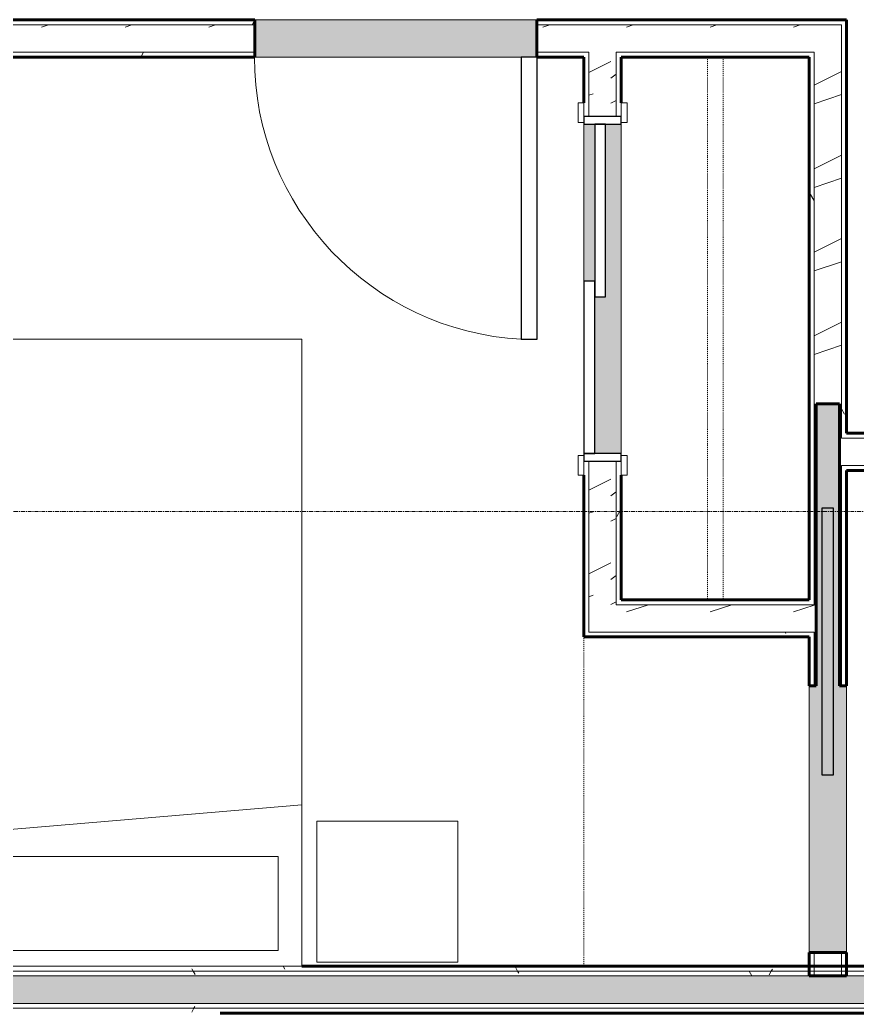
# Model space of a CAD drawing. Header units: inches. Extents: x -4061 to -1937, y 10959 to 12323.
# Drawn here: x -3754 to -3647.1, y 11123.2 to 11249.9 of the extents above; entities that cross this region are included whole.
import ezdxf

# ---------------------------------------------------------------- set-up
doc = ezdxf.new("R2010")
doc.units = ezdxf.units.IN
doc.header["$MEASUREMENT"] = 0
doc.linetypes.add('Dash', pattern=[0.25, 0.125, -0.125])
doc.linetypes.add('Grid Line 1_2_', pattern=[0.875, 0.5, -0.125, 0.125, -0.125])
for name, color, linetype, lineweight in [('0-1', 7, 'Continuous', 5), ('0-2', 250, 'Continuous', 9), ('A-DOOR-1', 250, 'Continuous', 9), ('A-DOOR-2', 50, 'Continuous', 30), ('A-DOOR-FRAM-1', 50, 'Continuous', 30), ('A-WALL', 113, 'Continuous', 18), ('A-WALL-1', 8, 'Continuous', 5), ('A-WALL-2', 10, 'Continuous', 60), ('A-WALL-3', 7, 'Continuous', 18), ('A-WALL-PATT-1', 250, 'Continuous', 9), ('A-WALL-PATT-2', 55, 'Continuous', 9), ('A-WALL-PATT-6', 111, 'Continuous', 9), ('I-FURN-1', 250, 'Continuous', 9), ('I-FURN-HDLN-1', 250, 'Dash', 9), ('I-WALL-2', 2, 'Continuous', 60), ('Q-CASE-HDLN-1', 250, 'Dash', 9), ('S-GRID-1', 1, 'Grid Line 1_2_', 9)]:
    doc.layers.add(name, color=color, linetype=linetype, lineweight=lineweight)
pattern_1 = [(0, (0, 0), (20.48, 5.12), [0.845, -14.515, 0.845, -14.515, -81.92]), (0, (0, 0), (20.48, 5.12), [-30.72, 0.845, -29.875, 0.845, -14.515, -35.84]), (0, (0, 0), (20.48, 5.12), [-76.8, 0.845, -9.395, 0.845, -24.755]), (120, (7.68, 2.56), (-14.67405, 15.1762003), [0.845, -14.515, 0.845, -14.515, -81.92]), (120, (7.68, 2.56), (-14.67405, 15.1762003), [-30.72, 0.845, -29.875, 0.845, -14.515, -35.84]), (120, (7.68, 2.56), (-14.67405, 15.1762003), [-76.8, 0.845, -9.395, 0.845, -24.755]), (240, (10.24, 12.8), (-5.80595, -20.2962003), [0.845, -14.515, 0.845, -14.515, -81.92]), (240, (10.24, 12.8), (-5.80595, -20.2962003), [-30.72, 0.845, -29.875, 0.845, -14.515, -35.84]), (240, (10.24, 12.8), (-5.80595, -20.2962003), [-76.8, 0.845, -9.395, 0.845, -24.755])]
pattern_2 = [(216.87, (4.265, 10.662), (31.9871619, 21.32545714), [5.331, -47.981]), (206.565, (10.662, 7.464), (-10.662476, -10.6620098), [11.921, -11.921]), (198.435, (10.662, 2.132), (-21.32449365, -10.6625869), [6.744, -26.974])]

# ---------------------------------------------------------------- blocks, each defined once
blk = doc.blocks.new('Single-Flush - 36_ x 84_-1372824-ENLARGED RCP - 2ND FLOOR PLAN - EAST')
at = {"layer": 'A-DOOR-1'}
blk.add_arc((18, -2.37), 36.07, 180, 266.8211, dxfattribs=at)
at = {"layer": 'A-DOOR-2'}
for p, q in [((16, -2.37), (16, -38.39)), ((18, -2.37), (16, -2.37)), ((18, -2.37), (18, -38.39)), ((18, -38.39), (16, -38.39))]:
    blk.add_line(p, q, dxfattribs=at)
blk = doc.blocks.new('FOLDING_SLIDING CLOSET - 42_ x 80_-1372832-ENLARGED RCP - 2ND FLOOR PLAN - EAST')
at = {"layer": 'A-DOOR-1'}
for p, q in [((-21.25, 3), (-23.75, 3)), ((-23.75, 3), (-23.75, 2.25)), ((-21.25, 2.25), (-21.25, 3)), ((23.75, 3), (21.25, 3)), ((21.25, 3), (21.25, 2.25)), ((23.75, 2.25), (23.75, 3)), ((-23.75, 2.25), (-21.25, 2.25)), ((21.25, 2.25), (23.75, 2.25)), ((-21.25, -2.5), (-23.75, -2.5)), ((-23.75, -2.5), (-23.75, -3.25)), ((-21.25, -3.25), (-21.25, -2.5)), ((23.75, -2.5), (21.25, -2.5)), ((21.25, -2.5), (21.25, -3.25)), ((23.75, -3.25), (23.75, -2.5)), ((-23.75, -3.25), (-21.25, -3.25)), ((21.25, -3.25), (23.75, -3.25))]:
    blk.add_line(p, q, dxfattribs=at)
at = {"layer": 'A-DOOR-2'}
for p, q in [((1, 2.25), (-21, 2.25)), ((-21, 2.25), (-21, 0.88)), ((1, 0.88), (1, 2.25)), ((-21, 0.88), (1, 0.88)), ((21, 0.88), (-1, 0.88)), ((-1, 0.88), (-1, -0.5)), ((21, -0.5), (21, 0.88)), ((-1, -0.5), (21, -0.5))]:
    blk.add_line(p, q, dxfattribs=at)
at = {"layer": 'A-DOOR-FRAM-1'}
for p, q in [((-21, 2.25), (-22, 2.25)), ((-22, 2.25), (-22, -2.5)), ((-21, -2.5), (-21, 2.25)), ((21, 2.25), (21, -2.5)), ((22, 2.25), (21, 2.25)), ((22, -2.5), (22, 2.25)), ((-22, -2.5), (-21, -2.5)), ((21, -2.5), (22, -2.5))]:
    blk.add_line(p, q, dxfattribs=at)
blk = doc.blocks.new('Bed-Standard - King 78_ x 80_-1242963-ENLARGED RCP - 2ND FLOOR PLAN - EAST')
at = {"layer": 'I-FURN-1'}
for p, q in [((49.69, 38.2), (-28.31, 38.2)), ((-28.31, 38.2), (-28.31, -41.8)), ((49.69, -41.8), (49.69, 38.2)), ((-25.31, 36.2), (-25.31, 24.2)), ((-25.31, 36.2), (46.69, 36.2)), ((46.69, 36.2), (46.69, 24.2)), ((49.69, 24.2), (-28.31, 17.63)), ((-25.31, 24.2), (46.69, 24.2)), ((-28.31, -41.8), (49.69, -41.8))]:
    blk.add_line(p, q, dxfattribs=at)
at = {"layer": 'I-FURN-HDLN-1'}
for p, q in [((-64.31, 38.2), (-64.31, -77.8)), ((73.69, -77.8), (73.69, 38.2)), ((-64.31, -77.8), (73.69, -77.8))]:
    blk.add_line(p, q, dxfattribs=at)
blk = doc.blocks.new('Table-Night Stand - 18_ x 18_ x 24_-1352623-ENLARGED RCP - 2ND FLOOR PLAN - EAST')
at = {"layer": 'I-FURN-1'}
for p, q in [((18.15, 18), (0.15, 18)), ((0.15, 18), (0.15, 0)), ((18.15, 0), (18.15, 18)), ((0.15, 0), (18.15, 0))]:
    blk.add_line(p, q, dxfattribs=at)
blk = doc.blocks.new('OD_CW_Closet - OD_CW_Closet-1912361-ENLARGED RCP - 2ND FLOOR PLAN - EAST')
at = {"layer": 'Q-CASE-HDLN-1'}
for p, q in [((0.74, 13), (69.99, 13)), ((0.74, 11), (69.99, 11)), ((9.32, 0), (51.32, 0))]:
    blk.add_line(p, q, dxfattribs=at)
blk = doc.blocks.new('Pocket_Door_2385 - 34_ x 80_-1722045-ENLARGED RCP - 2ND FLOOR PLAN - EAST')
at = {"layer": 'A-DOOR-2'}
for p, q in [((-39.67, 0.75), (-39.67, -0.75)), ((-5.67, 0.75), (-39.67, 0.75)), ((-5.67, -0.75), (-5.67, 0.75)), ((-39.67, -0.75), (-5.67, -0.75))]:
    blk.add_line(p, q, dxfattribs=at)
blk = doc.blocks.new('CTR - 1st Phase - Unit Layouts_rvt-1-ENLARGED RCP - 2ND FLOOR PLAN - EAST')
at = {"layer": 'A-WALL-1'}
for points in [[(-3718.17, 11245.19), (-3687.96, 11245.19), (-3687.96, 11249.94), (-3723.96, 11249.94), (-3723.96, 11245.19)], [(-3648.46, 11130.94), (-3648.46, 11164.94), (-3649.34, 11164.94), (-3649.34, 11200.94), (-3652.34, 11200.94), (-3652.34, 11164.94), (-3653.21, 11164.94), (-3653.21, 11130.94), (-3649.09, 11130.94)]]:
    blk.add_hatch(color=256, dxfattribs=at).paths.add_polyline_path(points, flags=0)
h = blk.add_hatch(color=256, dxfattribs=at)
h.paths.add_polyline_path([(-3677.21, 11194.61), (-3677.21, 11236.61), (-3679.21, 11236.61), (-3679.21, 11214.61), (-3680.59, 11214.61), (-3680.59, 11194.61), (-3677.84, 11194.61)], flags=0)
h.paths.add_polyline_path([(-3680.59, 11216.61), (-3680.59, 11236.61), (-3681.96, 11236.61), (-3681.96, 11216.61)], flags=0)
at = {"layer": 'A-WALL-PATT-1'}
h = blk.add_hatch(dxfattribs=at)
h.set_pattern_fill('FP_1', color=256, style=0, pattern_type=2)
h.set_pattern_definition(pattern_1)
h.paths.add_polyline_path([(-3852.47, 11249.31), (-3723.96, 11249.31), (-3723.96, 11249.94), (-3852.47, 11249.94)], flags=0)
h.paths.add_polyline_path([(-3649.09, 11249.31), (-3648.46, 11249.31), (-3648.46, 11249.94), (-3687.96, 11249.94), (-3687.96, 11249.31), (-3677.84, 11249.31)], flags=0)
h = blk.add_hatch(dxfattribs=at)
h.set_pattern_fill('FP_1', color=256, style=0, pattern_type=2)
h.set_pattern_definition(pattern_1)
h.paths.add_polyline_path([(-3649.09, 11129.19), (-3648.46, 11129.19), (-3648.46, 11130.94), (-3649.09, 11130.94)], flags=0)
h.paths.add_polyline_path([(-3649.09, 11164.94), (-3648.46, 11164.94), (-3648.46, 11193.08), (-3649.09, 11193.08), (-3649.09, 11173.54)], flags=0)
h.paths.add_polyline_path([(-3648.46, 11196.58), (-3648.46, 11249.31), (-3649.09, 11249.31), (-3649.09, 11196.58)], flags=0)
h = blk.add_hatch(dxfattribs=at)
h.set_pattern_fill('FP_1', color=256, style=0, pattern_type=2)
h.set_pattern_definition(pattern_1)
h.paths.add_polyline_path([(-3826.32, 11245.19), (-3723.96, 11245.19), (-3723.96, 11245.81), (-3852.47, 11245.81), (-3852.47, 11245.19), (-3828.22, 11245.19)], flags=0)
h.paths.add_polyline_path([(-3687.96, 11245.19), (-3681.34, 11245.19), (-3681.34, 11245.81), (-3687.96, 11245.81)], flags=0)
h.paths.add_polyline_path([(-3677.84, 11245.19), (-3652.59, 11245.19), (-3652.59, 11245.81), (-3677.84, 11245.81), (-3677.84, 11245.36)], flags=0)
h = blk.add_hatch(dxfattribs=at)
h.set_pattern_fill('FP_1', color=256, style=0, pattern_type=2)
h.set_pattern_definition(pattern_1)
h.paths.add_polyline_path([(-3677.84, 11175.31), (-3677.21, 11175.31), (-3677.21, 11193.61), (-3677.84, 11193.61), (-3677.84, 11175.94)], flags=0)
h.paths.add_polyline_path([(-3677.21, 11237.61), (-3677.21, 11245.19), (-3677.84, 11245.19), (-3677.84, 11237.61)], flags=0)
h = blk.add_hatch(dxfattribs=at)
h.set_pattern_fill('FP_1', color=256, style=0, pattern_type=2)
h.set_pattern_definition(pattern_1)
h.paths.add_polyline_path([(-3652.95, 11129.19), (-3652.59, 11129.19), (-3652.59, 11130.94), (-3653.21, 11130.94), (-3653.21, 11129.19)], flags=0)
h.paths.add_polyline_path([(-3652.59, 11164.94), (-3652.59, 11171.81), (-3653.21, 11171.81), (-3653.21, 11164.94)], flags=0)
h.paths.add_polyline_path([(-3652.59, 11175.31), (-3652.59, 11245.19), (-3653.21, 11245.19), (-3653.21, 11175.31)], flags=0)
h = blk.add_hatch(dxfattribs=at)
h.set_pattern_fill('FP_1', color=256, style=0, pattern_type=2)
h.set_pattern_definition(pattern_1)
h.paths.add_polyline_path([(-3648.46, 11196.58), (-3645.72, 11196.58), (-3645.72, 11197.2), (-3648.46, 11197.2)], flags=0)
h.paths.add_polyline_path([(-3609.72, 11196.58), (-3520.5, 11196.58), (-3520.5, 11197.2), (-3609.72, 11197.2)], flags=0)
h.paths.add_polyline_path([(-3491.34, 11196.58), (-3483.97, 11196.6), (-3483.97, 11197.2), (-3517, 11197.2), (-3517, 11196.58), (-3492.25, 11196.58)], flags=0)
h = blk.add_hatch(dxfattribs=at)
h.set_pattern_fill('FP_1', color=256, style=0, pattern_type=2)
h.set_pattern_definition(pattern_1)
h.paths.add_polyline_path([(-3609.72, 11192.45), (-3483.97, 11192.46), (-3483.97, 11193.08), (-3609.72, 11193.08)], flags=0)
h.paths.add_polyline_path([(-3645.72, 11192.45), (-3645.72, 11193.08), (-3648.46, 11193.08), (-3648.46, 11192.45), (-3645.99, 11192.45)], flags=0)
h = blk.add_hatch(dxfattribs=at)
h.set_pattern_fill('FP_1', color=256, style=0, pattern_type=2)
h.set_pattern_definition(pattern_1)
h.paths.add_polyline_path([(-3673.9, 11171.19), (-3653.21, 11171.19), (-3653.21, 11171.81), (-3681.34, 11171.81), (-3681.32, 11171.19), (-3677.21, 11171.19)], flags=0)
at = {"layer": 'A-WALL-PATT-2'}
h = blk.add_hatch(dxfattribs=at)
h.set_pattern_fill('FP_2', color=256, style=0, pattern_type=2)
h.set_pattern_definition(pattern_2)
h.paths.add_polyline_path([(-3852.47, 11245.81), (-3723.96, 11245.81), (-3723.96, 11249.31), (-3852.47, 11249.31), (-3852.47, 11248.71)], flags=0)
h.paths.add_polyline_path([(-3649.09, 11245.81), (-3649.09, 11249.31), (-3687.96, 11249.31), (-3687.96, 11245.81), (-3649.34, 11245.81)], flags=0)
h = blk.add_hatch(dxfattribs=at)
h.set_pattern_fill('FP_2', color=256, style=0, pattern_type=2)
h.set_pattern_definition(pattern_2)
h.paths.add_polyline_path([(-3681.34, 11171.81), (-3677.84, 11171.81), (-3677.84, 11193.61), (-3681.34, 11193.61), (-3681.34, 11173.54)], flags=0)
h.paths.add_polyline_path([(-3677.84, 11237.61), (-3677.84, 11245.81), (-3681.34, 11245.81), (-3681.34, 11237.61)], flags=0)
h = blk.add_hatch(dxfattribs=at)
h.set_pattern_fill('FP_2', color=256, style=0, pattern_type=2)
h.set_pattern_definition(pattern_2)
h.paths.add_polyline_path([(-3652.59, 11129.19), (-3649.09, 11129.19), (-3649.09, 11130.94), (-3652.59, 11130.94)], flags=0)
h.paths.add_polyline_path([(-3649.34, 11164.94), (-3649.09, 11164.94), (-3649.09, 11245.81), (-3652.59, 11245.81), (-3652.59, 11164.94), (-3652.34, 11164.94), (-3652.34, 11200.94), (-3649.34, 11200.94), (-3649.34, 11173.54)], flags=0)
h = blk.add_hatch(dxfattribs=at)
h.set_pattern_fill('FP_2', color=256, style=0, pattern_type=2)
h.set_pattern_definition(pattern_2)
h.paths.add_polyline_path([(-3492.25, 11193.08), (-3482.72, 11193.08), (-3483.97, 11193.2), (-3483.97, 11196.58), (-3609.72, 11196.58), (-3609.72, 11193.08), (-3511.75, 11193.08)], flags=0)
h.paths.add_polyline_path([(-3645.72, 11193.08), (-3645.72, 11196.58), (-3649.09, 11196.58), (-3649.09, 11193.08), (-3646.54, 11193.08)], flags=0)
h = blk.add_hatch(dxfattribs=at)
h.set_pattern_fill('FP_2', color=256, style=0, pattern_type=2)
h.set_pattern_definition(pattern_2)
h.paths.add_polyline_path([(-3677.84, 11171.81), (-3652.59, 11171.83), (-3652.59, 11175.31), (-3677.84, 11175.31), (-3677.84, 11173.54)], flags=0)
at = {"layer": 'A-WALL-2'}
for p, q in [((-3852.47, 11249.94), (-3723.96, 11249.94)), ((-3723.96, 11249.94), (-3723.96, 11245.19)), ((-3687.96, 11245.19), (-3687.96, 11249.94)), ((-3687.96, 11249.94), (-3648.46, 11249.94)), ((-3648.46, 11249.94), (-3648.46, 11249.31)), ((-3648.46, 11249.31), (-3648.46, 11245.19)), ((-3723.96, 11245.19), (-3852.47, 11245.19)), ((-3681.96, 11245.19), (-3687.96, 11245.19)), ((-3681.96, 11239.36), (-3681.96, 11245.19)), ((-3653.21, 11245.19), (-3677.21, 11245.19)), ((-3677.21, 11245.19), (-3677.21, 11239.36)), ((-3653.21, 11175.94), (-3653.21, 11245.19)), ((-3648.46, 11245.19), (-3648.46, 11197.2)), ((-3649.34, 11200.94), (-3652.34, 11200.94)), ((-3652.34, 11200.94), (-3652.34, 11164.94)), ((-3649.34, 11164.94), (-3649.34, 11200.94)), ((-3648.46, 11197.2), (-3645.72, 11197.2)), ((-3645.72, 11192.45), (-3648.46, 11192.45)), ((-3648.46, 11192.45), (-3648.46, 11164.94)), ((-3681.96, 11171.19), (-3681.96, 11191.86)), ((-3677.21, 11191.86), (-3677.21, 11175.94)), ((-3677.21, 11175.94), (-3653.21, 11175.94)), ((-3681.34, 11171.19), (-3681.96, 11171.19)), ((-3677.21, 11171.19), (-3681.34, 11171.19)), ((-3653.21, 11171.19), (-3677.21, 11171.19)), ((-3653.21, 11164.94), (-3653.21, 11171.19)), ((-3652.34, 11164.94), (-3653.21, 11164.94)), ((-3648.46, 11164.94), (-3649.34, 11164.94)), ((-3653.21, 11127.94), (-3653.21, 11130.94)), ((-3653.21, 11130.94), (-3648.46, 11130.94)), ((-3648.46, 11130.94), (-3648.46, 11127.94)), ((-3648.46, 11127.94), (-3653.21, 11127.94))]:
    blk.add_line(p, q, dxfattribs=at)
at = {"layer": 'A-WALL-3'}
for p, q in [((-3852.47, 11249.31), (-3723.96, 11249.31)), ((-3687.96, 11249.94), (-3723.96, 11249.94)), ((-3687.96, 11249.31), (-3649.09, 11249.31)), ((-3649.09, 11245.81), (-3649.09, 11249.31)), ((-3852.47, 11245.81), (-3723.96, 11245.81)), ((-3687.96, 11245.81), (-3681.34, 11245.81)), ((-3681.34, 11245.19), (-3681.34, 11245.81)), ((-3677.84, 11245.81), (-3652.59, 11245.81)), ((-3677.84, 11245.19), (-3677.84, 11245.81)), ((-3652.59, 11245.19), (-3652.59, 11245.81)), ((-3649.09, 11245.19), (-3649.09, 11245.81)), ((-3723.96, 11245.19), (-3687.96, 11245.19)), ((-3681.34, 11245.19), (-3681.34, 11237.61)), ((-3677.84, 11245.19), (-3677.84, 11237.61)), ((-3652.59, 11175.31), (-3652.59, 11245.19)), ((-3649.09, 11196.58), (-3649.09, 11245.19)), ((-3681.96, 11236.61), (-3681.96, 11216.61)), ((-3677.21, 11194.61), (-3677.21, 11236.61)), ((-3648.46, 11196.58), (-3649.09, 11196.58)), ((-3648.46, 11196.58), (-3649.09, 11196.58)), ((-3648.46, 11196.58), (-3645.72, 11196.58)), ((-3681.34, 11193.61), (-3681.34, 11171.81)), ((-3677.84, 11193.61), (-3677.84, 11175.31)), ((-3648.46, 11193.08), (-3649.09, 11193.08)), ((-3649.09, 11164.94), (-3649.09, 11193.08)), ((-3649.09, 11193.08), (-3648.46, 11193.08)), ((-3648.46, 11193.08), (-3645.72, 11193.08)), ((-3677.84, 11175.31), (-3677.21, 11175.31)), ((-3677.21, 11175.31), (-3653.21, 11175.31)), ((-3652.59, 11175.31), (-3653.21, 11175.31)), ((-3681.34, 11171.81), (-3677.84, 11171.81)), ((-3677.84, 11171.81), (-3677.21, 11171.81)), ((-3677.21, 11171.81), (-3653.21, 11171.81)), ((-3652.59, 11171.81), (-3653.21, 11171.81)), ((-3652.59, 11164.94), (-3652.59, 11171.81)), ((-3653.21, 11164.94), (-3653.21, 11130.94)), ((-3648.46, 11130.94), (-3648.46, 11164.94)), ((-3652.59, 11127.94), (-3652.59, 11130.94)), ((-3649.09, 11127.94), (-3649.09, 11130.94))]:
    blk.add_line(p, q, dxfattribs=at)
at = {"layer": '0-2'}
for name, p, rotation in [('Bed-Standard - King 78_ x 80_-1242963-ENLARGED RCP - 2ND FLOOR PLAN - EAST', (-3746.28, 11167.39), 180), ('OD_CW_Closet - OD_CW_Closet-1912361-ENLARGED RCP - 2ND FLOOR PLAN - EAST', (-3677.21, 11245.93), 270.0000000000016), ('FOLDING_SLIDING CLOSET - 42_ x 80_-1372832-ENLARGED RCP - 2ND FLOOR PLAN - EAST', (-3679.71, 11215.61), 90.00000000000375), ('Pocket_Door_2385 - 34_ x 80_-1722045-ENLARGED RCP - 2ND FLOOR PLAN - EAST', (-3650.84, 11147.94), 270), ('Table-Night Stand - 18_ x 18_ x 24_-1352623-ENLARGED RCP - 2ND FLOOR PLAN - EAST', (-3697.89, 11147.69), 180)]:
    blk.add_blockref(name, p, dxfattribs=dict(at, rotation=rotation))
blk.add_blockref('Single-Flush - 36_ x 84_-1372824-ENLARGED RCP - 2ND FLOOR PLAN - EAST', (-3705.96, 11247.56), dxfattribs=at)
blk = doc.blocks.new('CTR - 1st Phase - Shell_rvt-1-ENLARGED RCP - 2ND FLOOR PLAN - EAST')
at = {"layer": 'S-GRID-1'}
blk.add_line((-1936.83, 11187.19), (-4027.88, 11187.19), dxfattribs=at)

msp = doc.modelspace()

# ---------------------------------------------------------------- hatches: boundary and pattern name
at = {"layer": 'A-WALL-PATT-6'}
h = msp.add_hatch(dxfattribs=at)
h.set_pattern_fill('FP_1', color=256, style=0, pattern_type=2)
h.set_pattern_definition(pattern_1)
h.paths.add_polyline_path([(-3851.85, 11128.56), (-3483.97, 11128.56), (-3483.97, 11129.19), (-3852.47, 11129.19), (-3852.47, 11128.56)], flags=0)
h = msp.add_hatch(dxfattribs=at)
h.set_pattern_fill('FP_1', color=256, style=0, pattern_type=2)
h.set_pattern_definition(pattern_1)
h.paths.add_polyline_path([(-3494.94, 11127.94), (-3483.35, 11127.94), (-3483.35, 11128.56), (-3852.47, 11128.56), (-3852.47, 11127.94), (-3503.56, 11127.94)], flags=0)
h = msp.add_hatch(dxfattribs=at)
h.set_pattern_fill('FP_4', color=256, style=0, pattern_type=2)
h.set_pattern_definition([(161.57, (0.32, 0.32), (-2.560496185, -0.000537386), [0, -18.214, 2.022, 0]), (18.43, (-0.32, 0.32), (-2.560496185, 0.000537386), [0, -18.214, 2.022, 0]), (108.43, (0.32, 0.32), (1.27922091, -6.400876726), [6.07, -14.166]), (71.57, (-0.32, 0.32), (1.27922091, 6.400876726), [6.07, -14.166])])
h.paths.add_polyline_path([(-3852.47, 11124.44), (-3482.72, 11124.44), (-3482.72, 11127.94), (-3852.47, 11127.94)], flags=0)
h = msp.add_hatch(dxfattribs=at)
h.set_pattern_fill('FP_1', color=256, style=0, pattern_type=2)
h.set_pattern_definition(pattern_1)
h.paths.add_polyline_path([(-3717.96, 11123.81), (-3483.35, 11123.81), (-3483.35, 11124.44), (-3852.47, 11124.44), (-3852.47, 11123.81), (-3718.17, 11123.81)], flags=0)
h = msp.add_hatch(dxfattribs=at)
h.set_pattern_fill('FP_1', color=256, style=0, pattern_type=2)
h.set_pattern_definition(pattern_1)
h.paths.add_polyline_path([(-3852.47, 11123.19), (-3483.97, 11123.19), (-3483.97, 11123.81), (-3852.47, 11123.81)], flags=0)

# ---------------------------------------------------------------- linework, layer by layer
at = {"layer": 'A-WALL'}
for p, q in [((-3852.47, 11128.56), (-3483.35, 11128.56)), ((-3852.47, 11127.94), (-3482.72, 11127.94)), ((-3852.47, 11124.44), (-3482.72, 11124.44)), ((-3852.47, 11123.81), (-3483.35, 11123.81))]:
    msp.add_line(p, q, dxfattribs=at)
at = {"layer": 'I-WALL-2'}
for p, q in [((-3717.96, 11129.19), (-3612.37, 11129.19)), ((-3614.97, 11123.19), (-3728.41, 11123.19))]:
    msp.add_line(p, q, dxfattribs=at)

# ---------------------------------------------------------------- block references
at = {"layer": '0-1'}
for name in ['CTR - 1st Phase - Shell_rvt-1-ENLARGED RCP - 2ND FLOOR PLAN - EAST', 'CTR - 1st Phase - Unit Layouts_rvt-1-ENLARGED RCP - 2ND FLOOR PLAN - EAST']:
    msp.add_blockref(name, (0, 0), dxfattribs=at)

doc.saveas('drawing.dxf')
